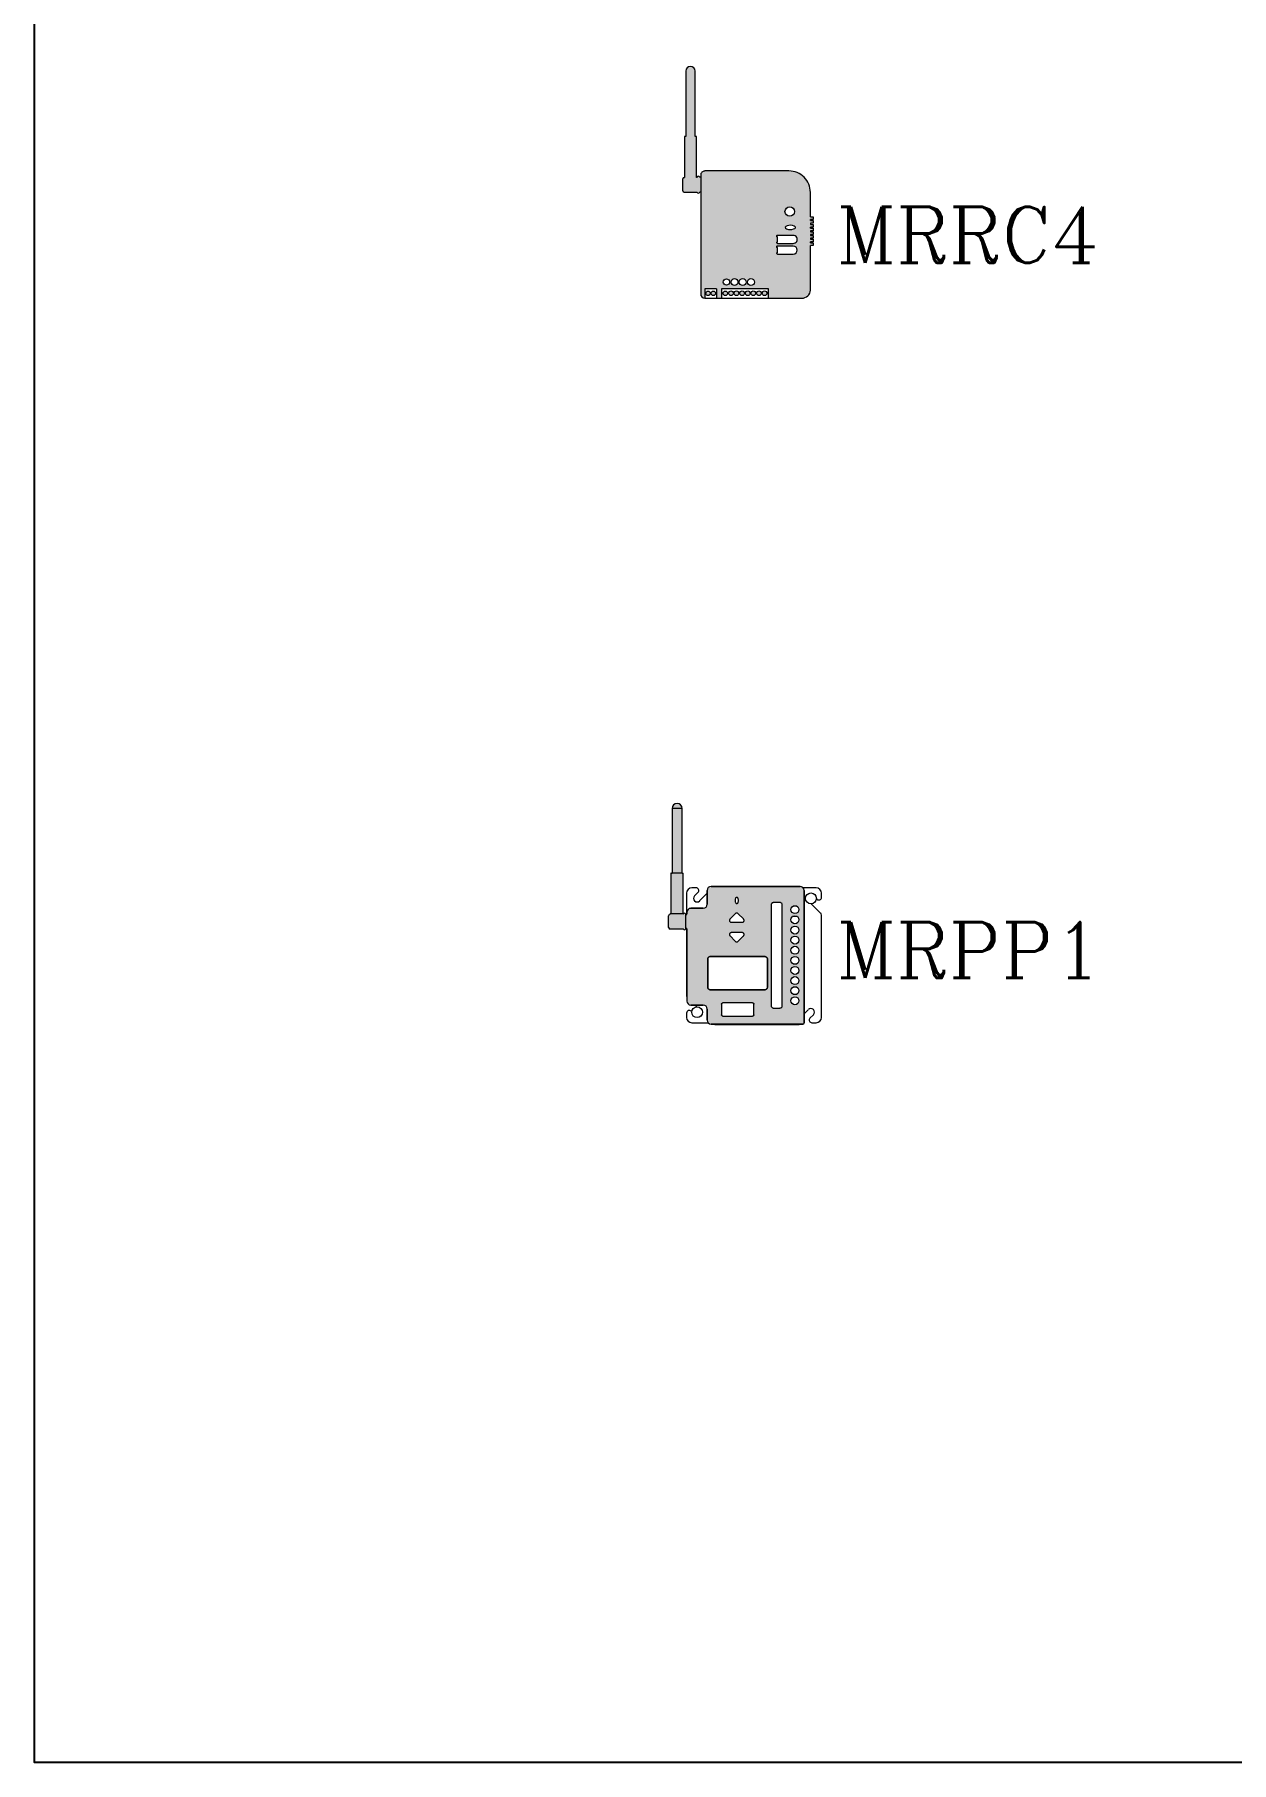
# Model space of a CAD drawing. Header units: inches. Extents: x -13775 to 9910, y -4933 to 5507.
# Drawn here: x -1440.3 to -1359.8, y -406.8 to -290.5 of the extents above; entities that cross this region are included whole.
import ezdxf

# ---------------------------------------------------------------- set-up
doc = ezdxf.new("R2010")
doc.units = ezdxf.units.IN
doc.header["$LTSCALE"] = 48
doc.header["$MEASUREMENT"] = 0
doc.layers.add('Boxes', color=7, linetype='Continuous')
doc.layers.add('WATTSTOPPER', color=160, linetype='Continuous', lineweight=0)

# ---------------------------------------------------------------- blocks, each defined once
blk = doc.blocks.new('MRRC4')
h = blk.add_hatch(color=256)
h.paths.add_polyline_path([(-4.11, 9.11), (-4.2, 9.11), (-4.2, 13.52, 1), (-4.83, 13.52), (-4.83, 9.11), (-4.92, 9.11), (-4.92, 6.37), (-4.95, 6.37, 0.414214), (-5.04, 6.28), (-5.04, 5.47, 0.414214), (-4.95, 5.38), (-4.06, 5.38, 0.852606), (-3.89, 5.38), (-3.83, 5.38), (-3.83, 6.38), (-3.89, 6.38, 0.852606), (-4.06, 6.37), (-4.11, 6.37)])
h.paths.add_polyline_path([(-3.18, -1.43, 1), (-3.48, -1.43, 1)], flags=17)
h.paths.add_polyline_path([(-2.83, -1.43, 1), (-3.13, -1.43, 1)], flags=17)
h.paths.add_polyline_path([(-2.02, -1.43, 1), (-2.32, -1.43, 1)], flags=17)
h.paths.add_polyline_path([(-1.95, -1.43, 1), (-1.64, -1.43, 1)], flags=17)
h.paths.add_polyline_path([(-1.26, -1.43, 1), (-1.58, -1.43, 1)], flags=17)
h.paths.add_polyline_path([(-1.2, -1.43, 1), (-0.88, -1.43, 1)], flags=17)
h.paths.add_polyline_path([(-0.82, -1.43, 1), (-0.51, -1.43, 1)], flags=17)
h.paths.add_polyline_path([(-0.13, -1.43, 1), (-0.45, -1.43, 1)], flags=17)
h.paths.add_polyline_path([(0.25, -1.43, 1), (-0.07, -1.43, 1)], flags=17)
h.paths.add_polyline_path([(0.31, -1.43, 1), (0.62, -1.43, 1)], flags=17)
h = blk.add_hatch(color=256)
edge = h.paths.add_edge_path()
edge.add_line((3.74, 3.71), (3.55, 3.71))
edge.add_line((3.55, 3.71), (3.55, 5.36))
edge.add_arc((2.11, 5.36), 1.44, 0.0198, 90)
edge.add_line((2.11, 6.8), (-3.56, 6.8))
edge.add_arc((-3.56, 6.52), 0.271, 90.4352, 179.5619)
edge.add_line((-3.83, 6.53), (-3.83, 6.38))
edge.add_line((-3.83, 6.38), (-3.83, 5.38))
edge.add_line((-3.83, 5.38), (-3.83, -1.48))
edge.add_ellipse((-3.56, -1.48), major_axis=(0.251, 0.1), ratio=0.995592, start_angle=158.2865, end_angle=248.1953)
edge.add_line((-3.56, -1.75), (-3.56, -1.12))
edge.add_line((-3.56, -1.12), (-2.76, -1.12))
edge.add_line((-2.76, -1.12), (-2.76, -1.75))
edge.add_line((-2.76, -1.75), (-2.44, -1.75))
edge.add_line((-2.44, -1.75), (-2.44, -1.12))
edge.add_line((-2.44, -1.12), (0.74, -1.12))
edge.add_line((0.74, -1.12), (0.74, -1.75))
edge.add_line((0.74, -1.75), (2.96, -1.75))
edge.add_arc((3.01, -1.21), 0.541, 265.4163, 269.8555)
edge.add_line((3.01, -1.75), (3.01, -1.75))
edge.add_arc((3.01, -1.21), 0.541, 270, 360)
edge.add_line((3.55, -1.21), (3.55, 1.78))
edge.add_line((3.55, 1.78), (3.74, 1.78))
edge.add_line((3.74, 1.78), (3.74, 1.96))
edge.add_line((3.74, 1.96), (3.55, 1.96))
edge.add_line((3.55, 1.96), (3.55, 2.03))
edge.add_line((3.55, 2.03), (3.74, 2.03))
edge.add_line((3.74, 2.03), (3.74, 2.21))
edge.add_line((3.74, 2.21), (3.55, 2.21))
edge.add_line((3.55, 2.21), (3.55, 2.28))
edge.add_line((3.55, 2.28), (3.74, 2.28))
edge.add_line((3.74, 2.28), (3.74, 2.46))
edge.add_line((3.74, 2.46), (3.55, 2.46))
edge.add_line((3.55, 2.46), (3.55, 2.53))
edge.add_line((3.55, 2.53), (3.74, 2.53))
edge.add_line((3.74, 2.53), (3.74, 2.71))
edge.add_line((3.74, 2.71), (3.55, 2.71))
edge.add_line((3.55, 2.71), (3.55, 2.78))
edge.add_line((3.55, 2.78), (3.74, 2.78))
edge.add_line((3.74, 2.78), (3.74, 2.96))
edge.add_line((3.74, 2.96), (3.55, 2.96))
edge.add_line((3.55, 2.96), (3.55, 3.03))
edge.add_line((3.55, 3.03), (3.74, 3.03))
edge.add_line((3.74, 3.03), (3.74, 3.21))
edge.add_line((3.74, 3.21), (3.55, 3.21))
edge.add_line((3.55, 3.21), (3.55, 3.28))
edge.add_line((3.55, 3.28), (3.74, 3.28))
edge.add_line((3.74, 3.28), (3.74, 3.46))
edge.add_line((3.74, 3.46), (3.55, 3.46))
edge.add_line((3.55, 3.46), (3.55, 3.53))
edge.add_line((3.55, 3.53), (3.74, 3.53))
edge.add_line((3.74, 3.53), (3.74, 3.71))
h.paths.add_polyline_path([(1.33, 2.46), (2.4, 2.46, -1.000788), (2.4, 1.93), (1.33, 1.93, -0.414214), (1.28, 1.97), (1.28, 2.02), (1.32, 2.02, -0.00193), (1.33, 2.02), (1.35, 2.02), (1.35, 2.38), (1.28, 2.38), (1.28, 2.42, -0.440707)], flags=16)
h.paths.add_polyline_path([(1.84, 4.07, -1), (2.48, 4.07, -1)], flags=16)
h.paths.add_polyline_path([(1.85, 3.01), (1.9, 3.07), (1.98, 3.11), (2.1, 3.14), (2.22, 3.15), (2.34, 3.14), (2.46, 3.09), (2.52, 3.05), (2.55, 3), (2.54, 2.98), (2.5, 2.94), (2.42, 2.9), (2.3, 2.87), (2.18, 2.86), (2.07, 2.87), (1.94, 2.91), (1.88, 2.96)], flags=16)
h.paths.add_polyline_path([(1.33, 1.75), (2.4, 1.75, -1), (2.4, 1.21), (1.33, 1.21, -0.414214), (1.28, 1.25), (1.28, 1.3), (1.32, 1.3, -0.00193), (1.33, 1.3), (1.35, 1.3), (1.35, 1.66), (1.28, 1.66), (1.28, 1.7, -0.440707)], flags=16)
edge = h.paths.add_edge_path(flags=16)
edge.add_arc((-2.1, -0.67), 0.218, 0, 360)
edge = h.paths.add_edge_path(flags=16)
edge.add_arc((-1.55, -0.67), 0.231, 0, 360)
edge = h.paths.add_edge_path(flags=16)
edge.add_arc((-1, -0.67), 0.231, 0, 360)
edge = h.paths.add_edge_path(flags=16)
edge.add_arc((-0.45, -0.67), 0.231, 0, 360)
for p, q in [((-4.83, 13.52), (-4.83, 9.11)), ((-4.2, 9.11), (-4.2, 13.52)), ((-4.92, 9.11), (-4.92, 6.37)), ((-4.83, 9.11), (-4.92, 9.11)), ((-4.11, 9.11), (-4.2, 9.11)), ((-4.11, 6.37), (-4.11, 9.11)), ((-5.04, 5.47), (-5.04, 6.28)), ((-4.95, 6.37), (-4.92, 6.37)), ((-4.06, 6.37), (-4.11, 6.37)), ((-3.83, 6.38), (-3.89, 6.38)), ((-3.83, 6.53), (-3.83, 6.38)), ((-3.83, 6.38), (-3.83, 5.38)), ((2.11, 6.8), (-3.56, 6.8)), ((-4.95, 5.38), (-4.06, 5.38)), ((-3.83, 5.38), (-3.89, 5.38)), ((-3.83, 5.38), (-3.83, -1.48)), ((3.55, 3.71), (3.55, 5.36)), ((3.55, 3.71), (3.74, 3.71)), ((3.74, 3.53), (3.55, 3.53)), ((3.55, 3.46), (3.55, 3.53)), ((3.74, 3.71), (3.74, 3.53)), ((1.28, 2.42), (1.28, 2.38)), ((1.35, 2.38), (1.28, 2.38)), ((2.4, 2.46), (1.33, 2.46)), ((1.35, 2.02), (1.35, 2.38)), ((1.9, 3.07), (1.85, 3.01)), ((1.85, 3.01), (1.88, 2.96)), ((1.88, 2.96), (1.94, 2.91)), ((1.98, 3.11), (1.9, 3.07)), ((1.94, 2.91), (2.07, 2.87)), ((2.1, 3.14), (1.98, 3.11)), ((2.07, 2.87), (2.18, 2.86)), ((2.22, 3.15), (2.1, 3.14)), ((2.18, 2.86), (2.3, 2.87)), ((2.34, 3.14), (2.22, 3.15)), ((2.3, 2.87), (2.42, 2.9)), ((2.46, 3.09), (2.34, 3.14)), ((2.42, 2.9), (2.5, 2.94)), ((2.52, 3.05), (2.46, 3.09)), ((2.5, 2.94), (2.54, 2.98)), ((2.55, 3), (2.52, 3.05)), ((2.54, 2.98), (2.55, 3)), ((3.55, 3.46), (3.74, 3.46)), ((3.74, 3.28), (3.55, 3.28)), ((3.55, 3.28), (3.55, 3.21)), ((3.55, 3.21), (3.74, 3.21)), ((3.74, 3.03), (3.55, 3.03)), ((3.55, 2.96), (3.55, 3.03)), ((3.55, 2.96), (3.74, 2.96)), ((3.74, 2.78), (3.55, 2.78)), ((3.55, 2.78), (3.55, 2.71)), ((3.55, 2.71), (3.74, 2.71)), ((3.74, 2.53), (3.55, 2.53)), ((3.55, 2.53), (3.55, 2.46)), ((3.55, 2.46), (3.74, 2.46)), ((3.74, 3.46), (3.74, 3.28)), ((3.74, 3.21), (3.74, 3.03)), ((3.74, 2.96), (3.74, 2.78)), ((3.74, 2.71), (3.74, 2.53)), ((3.74, 2.46), (3.74, 2.28)), ((1.28, 2.02), (1.35, 2.02)), ((1.28, 2.02), (1.28, 1.97)), ((1.28, 1.7), (1.28, 1.66)), ((1.35, 1.66), (1.28, 1.66)), ((1.28, 1.3), (1.35, 1.3)), ((1.28, 1.3), (1.28, 1.25)), ((2.4, 1.75), (1.32, 1.75)), ((1.33, 1.93), (2.4, 1.93)), ((1.33, 1.21), (2.4, 1.21)), ((1.35, 1.3), (1.35, 1.66)), ((3.74, 2.28), (3.55, 2.28)), ((3.55, 2.28), (3.55, 2.21)), ((3.55, 2.21), (3.74, 2.21)), ((3.74, 2.03), (3.55, 2.03)), ((3.55, 1.96), (3.55, 2.03)), ((3.55, 1.96), (3.74, 1.96)), ((3.55, -1.21), (3.55, 1.78)), ((3.74, 1.78), (3.55, 1.78)), ((3.74, 2.21), (3.74, 2.03)), ((3.74, 1.96), (3.74, 1.78)), ((-2.76, -1.12), (-3.56, -1.12)), ((-3.56, -1.12), (-3.56, -1.75)), ((-2.76, -1.12), (-2.76, -1.75)), ((0.74, -1.12), (-2.44, -1.12)), ((-2.44, -1.12), (-2.44, -1.75)), ((0.74, -1.75), (0.74, -1.12)), ((-3.56, -1.75), (0.05, -1.75)), ((0.05, -1.75), (3.01, -1.75)), ((1.64, -1.75), (3.01, -1.75))]:
    blk.add_line(p, q)
for centre, radius in [((2.16, 4.07), 0.317), ((-2.1, -0.67), 0.218), ((-1.55, -0.67), 0.231), ((-1, -0.67), 0.231), ((-0.45, -0.67), 0.231), ((-3.33, -1.43), 0.149), ((-2.98, -1.43), 0.149), ((-2.17, -1.43), 0.149), ((-1.79, -1.43), 0.158), ((-1.42, -1.43), 0.158), ((-1.04, -1.43), 0.158), ((-0.66, -1.43), 0.158), ((-0.29, -1.43), 0.158), ((0.09, -1.43), 0.158), ((0.47, -1.43), 0.158)]:
    blk.add_circle(centre, radius)
for centre, radius, start, end in [((-4.52, 13.52), 0.314, 0, 180), ((-4.95, 6.28), 0.0898, 90, 180), ((-3.98, 6.36), 0.0854, 12.1532, 173.9577), ((-3.56, 6.52), 0.271, 89.5648, 180.4381), ((2.11, 5.36), 1.44, 359.9802, 90), ((-4.95, 5.47), 0.0898, 180, 270), ((-3.98, 5.39), 0.0854, 186.0423, 347.8468), ((1.32, 2.42), 0.043, 87.4309, 182.5647), ((2.4, 2.2), 0.27, 269.9097, 90), ((1.33, 1.97), 0.0449, 180, 270), ((1.32, 1.7), 0.043, 87.4309, 182.5647), ((1.33, 1.25), 0.0449, 180, 270), ((1.33, 1.97), 0.0449, 89.7788, 90.2212), ((1.33, 1.25), 0.0449, 89.7788, 90.2212), ((2.4, 1.48), 0.27, 270, 90), ((3.01, -1.21), 0.541, 265.4163, 0)]:
    blk.add_arc(centre, radius, start, end)
blk.add_ellipse((-3.56, -1.48), major_axis=(0.251, 0.1), ratio=0.995592, start_param=2.762621, end_param=4.331825)
at = {"insert": (5.31, 4.38), "char_height": 3.75, "width": 10.6529, "attachment_point": 1}
blk.add_mtext('{\\Fcomplex|c0;MRRC4}', dxfattribs=at)
blk = doc.blocks.new('MRPP1')
h = blk.add_hatch(color=256)
h.paths.add_polyline_path([(-5.76, 12.03), (-5.08, 12.03, 0.999704)])
edge = h.paths.add_edge_path()
edge.add_spline(control_points=[(-5.76, 12.03), (-5.76, 7.68)], knot_values=[0, 0, 1, 1], degree=1, periodic=0)
edge.add_line((-5.76, 7.68), (-5.08, 7.68))
edge.add_spline(control_points=[(-5.08, 7.68), (-5.08, 12.03)], knot_values=[0, 0, 1, 1], degree=1, periodic=0)
edge.add_line((-5.08, 12.03), (-5.76, 12.03))
edge.add_arc((-5.42, 12.03), 0.34, 179.983, 179.9921)
h = blk.add_hatch(color=256)
edge = h.paths.add_edge_path()
edge.add_arc((-5.02, 7.66), 0.0113, 0, 90, ccw=False)
edge.add_spline(control_points=[(-5.01, 7.66), (-5.01, 4.93)], knot_values=[0.000286, 0.000286, 1, 1], degree=1, periodic=0)
edge.add_spline(control_points=[(-5.01, 4.93), (-5, 4.93)], knot_values=[0, 0, 0.877103, 0.877103], degree=1, periodic=0)
edge.add_arc((-4.92, 4.91), 0.0801, 90, 168.8934, ccw=False)
edge.add_spline(control_points=[(-4.92, 4.99), (-4.92, 4.99)], knot_values=[0, 0, 1, 1], degree=1, periodic=0)
edge.add_arc((-4.92, 4.91), 0.0801, 0, 90, ccw=False)
edge.add_line((-4.84, 4.91), (-4.84, 4.89))
edge.add_line((-4.84, 4.89), (-4.83, 4.89))
edge.add_line((-4.83, 4.89), (-4.83, 4.83))
edge.add_line((-4.83, 4.83), (-4.83, 4.83))
edge.add_line((-4.83, 4.83), (-4.83, 4.02))
edge.add_line((-4.83, 4.02), (-4.83, 3.96))
edge.add_ellipse((-4.83, 3.9), major_axis=(0.067, 0), ratio=0.999848, start_angle=0, end_angle=90)
edge.add_line((-4.83, 3.96), (-4.82, 3.96))
edge.add_ellipse((-4.83, 3.9), major_axis=(0.067, 0), ratio=0.999848, start_angle=0, end_angle=90, ccw=False)
edge.add_line((-4.76, 3.9), (-4.76, 3.89))
edge.add_spline(control_points=[(-4.76, 3.89), (-4.76, 3.89), (-4.76, 3.91), (-4.77, 3.93), (-4.79, 3.95), (-4.81, 3.96), (-4.82, 3.96), (-4.83, 3.96)], knot_values=[0, 0, 0, 0, 0.210436, 0.426656, 0.623092, 0.811395, 1, 1, 1, 1], degree=3, periodic=0)
edge.add_line((-4.83, 3.96), (-4.84, 3.96))
edge.add_line((-4.84, 3.96), (-4.84, 3.94))
edge.add_arc((-4.92, 3.94), 0.0801, 270, 360, ccw=False)
edge.add_spline(control_points=[(-4.92, 3.86), (-4.92, 3.86)], knot_values=[0, 0, 1, 1], degree=1, periodic=0)
edge.add_arc((-4.92, 3.94), 0.0801, 191.1066, 270, ccw=False)
edge.add_spline(control_points=[(-5, 3.92), (-5.88, 3.92)], knot_values=[0, 0, 1, 1], degree=1, periodic=0)
edge.add_arc((-5.88, 4.03), 0.113, 180, 270, ccw=False)
edge.add_line((-6, 4.03), (-6, 4.81))
edge.add_arc((-5.88, 4.81), 0.113, 90, 180, ccw=False)
edge.add_spline(control_points=[(-5.88, 4.93), (-5.83, 4.93)], knot_values=[0.017159, 0.017159, 1, 1], degree=1, periodic=0)
edge.add_spline(control_points=[(-5.83, 4.93), (-5.83, 7.66)], knot_values=[0, 0, 0.999727, 0.999727], degree=1, periodic=0)
edge.add_arc((-5.82, 7.66), 0.0113, 90, 180, ccw=False)
edge.add_line((-5.82, 7.67), (-5.77, 7.67))
edge.add_arc((-5.77, 7.68), 0.0113, 270, 360)
edge.add_line((-5.76, 7.68), (-5.08, 7.68))
edge.add_arc((-5.07, 7.68), 0.0113, 180, 270)
edge.add_line((-5.07, 7.67), (-5.02, 7.67))
h = blk.add_hatch(color=256)
edge = h.paths.add_edge_path()
edge.add_ellipse((2.86, 6.51), major_axis=(0.19, 0.19), ratio=0.999695, start_angle=315.0087, end_angle=356.8055)
edge.add_ellipse((2.86, 6.51), major_axis=(0.19, 0.19), ratio=0.999695, start_angle=356.8055, end_angle=404.9913)
edge.add_line((2.86, 6.78), (-3.13, 6.78))
edge.add_ellipse((-3.13, 6.51), major_axis=(-0.19, 0.19), ratio=0.999695, start_angle=315.0087, end_angle=404.9913)
edge.add_line((-3.4, 6.51), (-3.4, 5.58))
edge.add_line((-3.4, 5.58), (-3.4, 5.58))
edge.add_ellipse((-3.66, 5.58), major_axis=(0.19, -0.19), ratio=0.999695, start_angle=315.0087, end_angle=404.9913, ccw=False)
edge.add_line((-3.66, 5.31), (-4.49, 5.31))
edge.add_ellipse((-4.49, 5.04), major_axis=(-0.19, 0.19), ratio=0.999695, start_angle=315.0087, end_angle=404.9913)
edge.add_line((-4.76, 5.04), (-4.76, 4.96))
edge.add_line((-4.76, 4.96), (-4.76, 4.95))
edge.add_ellipse((-4.83, 4.95), major_axis=(-0.067, 0), ratio=0.999848, start_angle=90, end_angle=180, ccw=False)
edge.add_line((-4.83, 4.88), (-4.83, 4.83))
edge.add_line((-4.83, 4.83), (-4.83, 4.02))
edge.add_line((-4.83, 4.02), (-4.83, 3.96))
edge.add_ellipse((-4.83, 3.9), major_axis=(0.067, 0), ratio=0.999848, start_angle=0, end_angle=90, ccw=False)
edge.add_line((-4.78, 3.95), (-4.78, 3.94))
edge.add_ellipse((-4.83, 3.9), major_axis=(0.067, 0), ratio=0.999848, start_angle=0, end_angle=90, ccw=False)
edge.add_line((-4.76, 3.9), (-4.76, -0.93))
edge.add_ellipse((-4.49, -0.93), major_axis=(-0.19, -0.19), ratio=0.999695, start_angle=315.0087, end_angle=404.9913)
edge.add_line((-4.49, -1.2), (-3.66, -1.2))
edge.add_line((-3.66, -1.2), (-3.66, -1.2))
edge.add_ellipse((-3.66, -1.47), major_axis=(0.19, 0.19), ratio=0.999695, start_angle=315.0087, end_angle=404.9913, ccw=False)
edge.add_line((-3.4, -1.47), (-3.4, -2.21))
edge.add_ellipse((-3.13, -2.21), major_axis=(-0.19, -0.19), ratio=0.999695, start_angle=315.0087, end_angle=356.8055)
edge.add_ellipse((-3.13, -2.21), major_axis=(-0.19, -0.19), ratio=0.999695, start_angle=356.8055, end_angle=404.9913)
edge.add_line((-3.13, -2.48), (3.04, -2.48))
edge.add_ellipse((3.04, -2.39), major_axis=(0.0632, -0.0632), ratio=0.999695, start_angle=315.0087, end_angle=404.9913)
edge.add_line((3.13, -2.39), (3.13, 6.51))
edge = h.paths.add_edge_path(flags=16)
edge.add_spline(control_points=[(0.93, 5.55), (0.93, 5.57), (0.93, 5.61), (0.97, 5.66), (1.01, 5.7), (1.06, 5.72), (1.09, 5.73), (1.11, 5.73)], knot_values=[0, 0, 0, 0, 0.216611, 0.433244, 0.649204, 0.863697, 1, 1, 1, 1], degree=3, periodic=0)
edge.add_line((1.11, 5.73), (1.46, 5.73))
edge.add_spline(control_points=[(1.46, 5.73), (1.48, 5.73), (1.52, 5.72), (1.58, 5.69), (1.62, 5.65), (1.64, 5.6), (1.64, 5.56), (1.64, 5.55)], knot_values=[0, 0, 0, 0, 0.21277, 0.425516, 0.638966, 0.853888, 1, 1, 1, 1], degree=3, periodic=0)
edge.add_line((1.64, 5.55), (1.64, 4.27))
edge.add_line((1.64, 4.27), (1.64, -1.24))
edge.add_spline(control_points=[(1.64, -1.24), (1.64, -1.26), (1.64, -1.3), (1.61, -1.36), (1.56, -1.4), (1.51, -1.42), (1.48, -1.42), (1.46, -1.42)], knot_values=[0, 0, 0, 0, 0.216295, 0.432605, 0.648408, 0.862978, 1, 1, 1, 1], degree=3, periodic=0)
edge.add_line((1.46, -1.42), (1.11, -1.42))
edge.add_spline(control_points=[(1.11, -1.42), (1.09, -1.42), (1.05, -1.42), (0.99, -1.38), (0.95, -1.34), (0.93, -1.29), (0.93, -1.26), (0.93, -1.24)], knot_values=[0, 0, 0, 0, 0.213036, 0.42605, 0.6397, 0.854639, 1, 1, 1, 1], degree=3, periodic=0)
edge.add_line((0.93, -1.24), (0.93, 4.27))
edge.add_line((0.93, 4.27), (0.93, 5.55))
edge = h.paths.add_edge_path(flags=16)
edge.add_spline(control_points=[(-0.95, 4.6), (-0.95, 4.59), (-0.94, 4.58), (-0.92, 4.56), (-0.92, 4.54), (-0.91, 4.52), (-0.91, 4.51), (-0.91, 4.5), (-0.91, 4.5)], knot_values=[0, 0, 0, 0, 0.215555, 0.425172, 0.644287, 0.857217, 0.928719, 1, 1, 1, 1], degree=3, periodic=0)
edge.add_spline(control_points=[(-0.91, 4.5), (-0.91, 4.49), (-0.92, 4.45), (-0.94, 4.41), (-0.97, 4.38), (-1.01, 4.37), (-1.04, 4.37), (-1.04, 4.37)], knot_values=[0, 0, 0, 0, 0.221211, 0.43799, 0.653391, 0.867167, 1, 1, 1, 1], degree=3, periodic=0)
edge.add_line((-1.04, 4.37), (-1.76, 4.37))
edge.add_spline(control_points=[(-1.76, 4.37), (-1.77, 4.37), (-1.8, 4.37), (-1.84, 4.39), (-1.87, 4.43), (-1.89, 4.47), (-1.89, 4.49), (-1.89, 4.5)], knot_values=[0, 0, 0, 0, 0.212431, 0.425234, 0.639119, 0.85461, 1, 1, 1, 1], degree=3, periodic=0)
edge.add_spline(control_points=[(-1.89, 4.5), (-1.89, 4.51), (-1.89, 4.53), (-1.88, 4.56), (-1.86, 4.58), (-1.85, 4.6)], knot_values=[0, 0, 0, 0, 0.139591, 0.569768, 1, 1, 1, 1], degree=3, periodic=0)
edge.add_line((-1.85, 4.6), (-1.5, 4.95))
edge.add_spline(control_points=[(-1.5, 4.95), (-1.49, 4.96), (-1.47, 4.98), (-1.43, 4.99), (-1.39, 4.99), (-1.34, 4.98), (-1.32, 4.96), (-1.31, 4.95)], knot_values=[0, 0, 0, 0, 0.14486, 0.358059, 0.571569, 0.785801, 1, 1, 1, 1], degree=3, periodic=0)
edge.add_line((-1.31, 4.95), (-0.95, 4.6))
edge = h.paths.add_edge_path(flags=16)
edge.add_spline(control_points=[(-1.4, 5.61), (-1.4, 5.61), (-1.39, 5.62), (-1.37, 5.62), (-1.35, 5.65), (-1.33, 5.7), (-1.31, 5.77), (-1.31, 5.86), (-1.32, 5.95), (-1.34, 6.01), (-1.37, 6.05), (-1.38, 6.06), (-1.4, 6.07), (-1.41, 6.07), (-1.42, 6.07), (-1.43, 6.06), (-1.45, 6.03), (-1.48, 5.98), (-1.49, 5.9), (-1.49, 5.81), (-1.48, 5.73), (-1.46, 5.66), (-1.44, 5.63), (-1.42, 5.62), (-1.41, 5.61), (-1.4, 5.61), (-1.4, 5.61)], knot_values=[0, 0, 0, 0, 0.009725, 0.025999, 0.049099, 0.0995, 0.185164, 0.268705, 0.352175, 0.431908, 0.466586, 0.483105, 0.495762, 0.507479, 0.510969, 0.526554, 0.553151, 0.601902, 0.702994, 0.782977, 0.862852, 0.93637, 0.96869, 0.984576, 0.99699, 1, 1, 1, 1], degree=3, periodic=0)
edge = h.paths.add_edge_path(flags=16)
edge.add_spline(control_points=[(-1.04, 3.68), (-1.03, 3.68), (-1, 3.67), (-0.96, 3.65), (-0.93, 3.62), (-0.91, 3.58), (-0.91, 3.53), (-0.92, 3.48), (-0.94, 3.46), (-0.95, 3.45)], knot_values=[0, 0, 0, 0, 0.138293, 0.28153, 0.425267, 0.569219, 0.713019, 0.856503, 1, 1, 1, 1], degree=3, periodic=0)
edge.add_line((-0.95, 3.45), (-1.31, 3.09))
edge.add_spline(control_points=[(-1.31, 3.09), (-1.32, 3.09), (-1.33, 3.07), (-1.37, 3.05), (-1.42, 3.05), (-1.46, 3.06), (-1.49, 3.08), (-1.5, 3.09)], knot_values=[0, 0, 0, 0, 0.143258, 0.357131, 0.571168, 0.785593, 1, 1, 1, 1], degree=3, periodic=0)
edge.add_line((-1.5, 3.09), (-1.85, 3.45))
edge.add_spline(control_points=[(-1.85, 3.45), (-1.86, 3.46), (-1.88, 3.48), (-1.9, 3.53), (-1.89, 3.57), (-1.88, 3.62), (-1.84, 3.65), (-1.8, 3.67), (-1.77, 3.68), (-1.76, 3.68)], knot_values=[0, 0, 0, 0, 0.141657, 0.285607, 0.429326, 0.572541, 0.715202, 0.857596, 1, 1, 1, 1], degree=3, periodic=0)
edge.add_line((-1.76, 3.68), (-1.04, 3.68))
h.paths.add_polyline_path([(2.24, 5.22, -1), (2.78, 5.22, -1)], flags=16)
h.paths.add_polyline_path([(2.78, 4.54, -1), (2.24, 4.54, -1)], flags=16)
h.paths.add_polyline_path([(2.78, 3.85, -1), (2.24, 3.85, -1)], flags=16)
h.paths.add_polyline_path([(2.78, 3.17, -1), (2.24, 3.17, -1)], flags=16)
edge = h.paths.add_edge_path(flags=16)
edge.add_spline(control_points=[(0.53, 2.06), (0.52, 2.06), (0.51, 2.06), (0.5, 2.06)], knot_values=[0.06885, 0.06885, 0.06885, 0.06885, 0.172125, 0.172125, 0.172125, 0.172125], degree=3, periodic=0)
edge.add_spline(control_points=[(0.55, 2.05), (0.55, 2.05), (0.54, 2.05), (0.54, 2.05), (0.54, 2.05)], knot_values=[0.203301, 0.203301, 0.203301, 0.203301, 0.22875, 0.240112, 0.240112, 0.240112, 0.240112], degree=3, periodic=0)
edge.add_spline(control_points=[(0.57, 2.04), (0.58, 2.04), (0.58, 2.03), (0.59, 2.03)], knot_values=[0.605475, 0.605475, 0.605475, 0.605475, 0.651628, 0.651628, 0.651628, 0.651628], degree=3, periodic=0)
edge.add_spline(control_points=[(0.6, 2.02), (0.6, 2.02), (0.61, 2.01), (0.61, 2.01), (0.61, 2.01)], knot_values=[0.488561, 0.488561, 0.488561, 0.488561, 0.539762, 0.551425, 0.551425, 0.551425, 0.551425], degree=3, periodic=0)
edge.add_spline(control_points=[(0.63, 1.99), (0.63, 1.99), (0.62, 1.99), (0.62, 2)], knot_values=[0.564371, 0.564371, 0.564371, 0.564371, 0.619616, 0.619616, 0.619616, 0.619616], degree=3, periodic=0)
edge.add_spline(control_points=[(0.62, 2), (0.63, 1.99), (0.63, 1.98), (0.64, 1.97)], knot_values=[0.335242, 0.335242, 0.335242, 0.335242, 0.435511, 0.435511, 0.435511, 0.435511], degree=3, periodic=0)
edge.add_spline(control_points=[(0.64, 1.97), (0.64, 1.96), (0.64, 1.96), (0.64, 1.96)], knot_values=[0.273431, 0.273431, 0.273431, 0.273431, 0.303791, 0.303791, 0.303791, 0.303791], degree=3, periodic=0)
edge.add_spline(control_points=[(0.64, 1.96), (0.64, 1.96), (0.65, 1.96), (0.65, 1.96)], knot_values=[0.72638, 0.72638, 0.72638, 0.72638, 0.73981, 0.73981, 0.73981, 0.73981], degree=3, periodic=0)
edge.add_spline(control_points=[(0.66, 1.92), (0.66, 1.92), (0.66, 1.92), (0.66, 1.93), (0.65, 1.93)], knot_values=[0.83639, 0.83639, 0.83639, 0.83639, 0.852677, 0.875, 0.875, 0.875, 0.875], degree=3, periodic=0)
edge.add_spline(control_points=[(0.66, 1.88), (0.66, 1.89), (0.66, 1.9), (0.66, 1.9)], knot_values=[0.934503, 0.934503, 0.934503, 0.934503, 1, 1, 1, 1], degree=3, periodic=0)
edge.add_spline(control_points=[(0.66, 1.9), (0.66, 1.9), (0.66, 1.89), (0.66, 1.88)], knot_values=[0, 0, 0, 0, 0.065473, 0.065473, 0.065473, 0.065473], degree=3, periodic=0)
edge.add_spline(control_points=[(0.66, 1.88), (0.66, 1.65), (0.66, 1.42), (0.66, 1.18)], knot_values=[0.624997, 0.624997, 0.624997, 0.624997, 1, 1, 1, 1], degree=3, periodic=0)
edge.add_spline(control_points=[(0.66, 1.18), (0.66, 1.1), (0.66, 1.02), (0.66, 0.95)], knot_values=[0.500109, 0.500109, 0.500109, 0.500109, 0.624997, 0.624997, 0.624997, 0.624997], degree=3, periodic=0)
edge.add_spline(control_points=[(0.66, 0.95), (0.66, 0.95), (0.66, 0.87), (0.66, 0.79), (0.66, 0.71)], knot_values=[0.374997, 0.374997, 0.374997, 0.374997, 0.375105, 0.500109, 0.500109, 0.500109, 0.500109], degree=3, periodic=0)
edge.add_spline(control_points=[(0.66, 0.71), (0.66, 0.48), (0.66, 0.24), (0.66, 0.01)], knot_values=[0, 0, 0, 0, 0.374997, 0.374997, 0.374997, 0.374997], degree=3, periodic=0)
edge.add_spline(control_points=[(0.66, 0.01), (0.66, -0.01), (0.66, -0.04), (0.64, -0.07), (0.64, -0.07)], knot_values=[0, 0, 0, 0, 0.215209, 0.300387, 0.300387, 0.300387, 0.300387], degree=3, periodic=0)
edge.add_spline(control_points=[(0.64, -0.07), (0.63, -0.09), (0.61, -0.12), (0.58, -0.15), (0.56, -0.15)], knot_values=[0.27277, 0.27277, 0.27277, 0.27277, 0.472246, 0.699287, 0.699287, 0.699287, 0.699287], degree=3, periodic=0)
edge.add_spline(control_points=[(0.56, -0.15), (0.54, -0.16), (0.52, -0.17), (0.49, -0.17), (0.48, -0.17)], knot_values=[0.727031, 0.727031, 0.727031, 0.727031, 0.860165, 1, 1, 1, 1], degree=3, periodic=0)
edge.add_spline(control_points=[(0.48, -0.17), (-1.35, -0.17)], knot_values=[0.5, 0.5, 1, 1], degree=1, periodic=0)
edge.add_spline(control_points=[(-1.35, -0.17), (-3.18, -0.17)], knot_values=[0, 0, 0.5, 0.5], degree=1, periodic=0)
edge.add_spline(control_points=[(-3.18, -0.17), (-3.2, -0.17), (-3.23, -0.17), (-3.26, -0.15), (-3.26, -0.15)], knot_values=[0, 0, 0, 0, 0.214137, 0.29936, 0.29936, 0.29936, 0.29936], degree=3, periodic=0)
edge.add_spline(control_points=[(-3.26, -0.15), (-3.28, -0.14), (-3.31, -0.12), (-3.34, -0.09), (-3.34, -0.07)], knot_values=[0.273781, 0.273781, 0.273781, 0.273781, 0.474326, 0.700334, 0.700334, 0.700334, 0.700334], degree=3, periodic=0)
edge.add_spline(control_points=[(-3.34, -0.07), (-3.35, -0.05), (-3.36, -0.03), (-3.36, 0), (-3.36, 0.01)], knot_values=[0.726046, 0.726046, 0.726046, 0.726046, 0.857417, 1, 1, 1, 1], degree=3, periodic=0)
edge.add_spline(control_points=[(-3.36, 0.01), (-3.36, 0.24), (-3.36, 0.48), (-3.36, 0.71)], knot_values=[0.625003, 0.625003, 0.625003, 0.625003, 1, 1, 1, 1], degree=3, periodic=0)
edge.add_spline(control_points=[(-3.36, 0.71), (-3.36, 0.79), (-3.36, 0.87), (-3.36, 0.95), (-3.36, 0.95)], knot_values=[0.499891, 0.499891, 0.499891, 0.499891, 0.624895, 0.625003, 0.625003, 0.625003, 0.625003], degree=3, periodic=0)
edge.add_spline(control_points=[(-3.36, 0.95), (-3.36, 1.02), (-3.36, 1.1), (-3.36, 1.18)], knot_values=[0.375003, 0.375003, 0.375003, 0.375003, 0.499891, 0.499891, 0.499891, 0.499891], degree=3, periodic=0)
edge.add_spline(control_points=[(-3.36, 1.18), (-3.36, 1.42), (-3.36, 1.65), (-3.36, 1.88)], knot_values=[0, 0, 0, 0, 0.375003, 0.375003, 0.375003, 0.375003], degree=3, periodic=0)
edge.add_spline(control_points=[(-3.36, 1.92), (-3.36, 1.91), (-3.36, 1.91), (-3.36, 1.9)], knot_values=[0.068848, 0.068848, 0.068848, 0.068848, 0.125, 0.125, 0.125, 0.125], degree=3, periodic=0)
edge.add_spline(control_points=[(-3.35, 1.94), (-3.35, 1.94), (-3.35, 1.94), (-3.35, 1.93)], knot_values=[0.17212, 0.17212, 0.17212, 0.17212, 0.203298, 0.203298, 0.203298, 0.203298], degree=3, periodic=0)
edge.add_spline(control_points=[(-3.33, 1.98), (-3.34, 1.98), (-3.34, 1.97), (-3.34, 1.97)], knot_values=[0.3125, 0.3125, 0.3125, 0.3125, 0.348232, 0.348232, 0.348232, 0.348232], degree=3, periodic=0)
edge.add_spline(control_points=[(-3.34, 1.97), (-3.34, 1.97), (-3.34, 1.97), (-3.33, 1.98)], knot_values=[0.651615, 0.651615, 0.651615, 0.651615, 0.687502, 0.687502, 0.687502, 0.687502], degree=3, periodic=0)
edge.add_spline(control_points=[(-3.33, 1.99), (-3.32, 1.99), (-3.32, 2), (-3.32, 2)], knot_values=[0.551374, 0.551374, 0.551374, 0.551374, 0.605461, 0.605461, 0.605461, 0.605461], degree=3, periodic=0)
edge.add_spline(control_points=[(-3.31, 2.01), (-3.3, 2.02), (-3.3, 2.02), (-3.29, 2.02)], knot_values=[0.435421, 0.435421, 0.435421, 0.435421, 0.488515, 0.488515, 0.488515, 0.488515], degree=3, periodic=0)
edge.add_spline(control_points=[(-3.27, 2.04), (-3.27, 2.04), (-3.27, 2.04), (-3.26, 2.04)], knot_values=[0.303664, 0.303664, 0.303664, 0.303664, 0.335111, 0.335111, 0.335111, 0.335111], degree=3, periodic=0)
edge.add_spline(control_points=[(-3.24, 2.06), (-3.24, 2.05), (-3.24, 2.05), (-3.24, 2.05)], knot_values=[0.771085, 0.771085, 0.771085, 0.771085, 0.80543, 0.80543, 0.80543, 0.80543], degree=3, periodic=0)
edge.add_spline(control_points=[(-3.2, 2.06), (-3.21, 2.06), (-3.21, 2.06), (-3.22, 2.06)], knot_values=[0.875, 0.875, 0.875, 0.875, 0.934542, 0.934542, 0.934542, 0.934542], degree=3, periodic=0)
edge.add_spline(control_points=[(-3.18, 2.06), (-1.81, 2.06)], knot_values=[0.625, 0.625, 1, 1], degree=1, periodic=0)
edge.add_spline(control_points=[(-1.81, 2.06), (-1.35, 2.06)], knot_values=[0.5, 0.5, 0.625, 0.625], degree=1, periodic=0)
edge.add_spline(control_points=[(-1.35, 2.06), (-0.89, 2.06)], knot_values=[0.375, 0.375, 0.5, 0.5], degree=1, periodic=0)
edge.add_spline(control_points=[(-0.89, 2.06), (0.48, 2.06)], knot_values=[0, 0, 0.375, 0.375], degree=1, periodic=0)
h.paths.add_polyline_path([(2.78, 2.49, -1), (2.24, 2.49, -1)], flags=16)
h.paths.add_polyline_path([(2.78, 1.81, -1), (2.24, 1.81, -1)], flags=16)
h.paths.add_polyline_path([(2.78, 1.13, -1), (2.24, 1.13, -1)], flags=16)
h.paths.add_polyline_path([(2.78, 0.45, -1), (2.24, 0.45, -1)], flags=16)
h.paths.add_polyline_path([(2.78, -0.23, -1), (2.24, -0.23, -1)], flags=16)
edge = h.paths.add_edge_path(flags=16)
edge.add_spline(control_points=[(-0.34, -1.05), (-0.33, -1.05), (-0.31, -1.05), (-0.29, -1.06), (-0.27, -1.09), (-0.25, -1.11), (-0.25, -1.13), (-0.25, -1.14)], knot_values=[0, 0, 0, 0, 0.211896, 0.424396, 0.638328, 0.854223, 1, 1, 1, 1], degree=3, periodic=0)
edge.add_line((-0.25, -1.14), (-0.25, -1.85))
edge.add_spline(control_points=[(-0.25, -1.85), (-0.25, -1.86), (-0.26, -1.88), (-0.27, -1.91), (-0.29, -1.93), (-0.32, -1.94), (-0.34, -1.94), (-0.34, -1.94)], knot_values=[0, 0, 0, 0, 0.219519, 0.438086, 0.654125, 0.866652, 1, 1, 1, 1], degree=3, periodic=0)
edge.add_line((-0.34, -1.94), (-2.33, -1.94))
edge.add_spline(control_points=[(-2.33, -1.94), (-2.34, -1.94), (-2.36, -1.94), (-2.39, -1.92), (-2.41, -1.9), (-2.42, -1.87), (-2.42, -1.86), (-2.42, -1.85)], knot_values=[0, 0, 0, 0, 0.209691, 0.420534, 0.634056, 0.850984, 1, 1, 1, 1], degree=3, periodic=0)
edge.add_line((-2.42, -1.85), (-2.42, -1.14))
edge.add_spline(control_points=[(-2.42, -1.14), (-2.42, -1.13), (-2.42, -1.1), (-2.4, -1.08), (-2.38, -1.06), (-2.35, -1.05), (-2.34, -1.05), (-2.33, -1.05)], knot_values=[0, 0, 0, 0, 0.217664, 0.434567, 0.649821, 0.863125, 1, 1, 1, 1], degree=3, periodic=0)
edge.add_line((-2.33, -1.05), (-0.34, -1.05))
h.paths.add_polyline_path([(2.78, -0.91, -1), (2.24, -0.91, -1)], flags=16)
for p, q in [((-5.08, 12.03), (-5.76, 12.03)), ((-5.82, 7.67), (-5.77, 7.67)), ((-5.08, 7.68), (-5.76, 7.68)), ((-5.07, 7.67), (-5.02, 7.67)), ((-4.78, 6.33), (-4.78, 4.91)), ((-4.14, 6.69), (-4.43, 6.69)), ((-4.01, 6.39), (-4.25, 6.15)), ((-3.9, 5.81), (-3.4, 6.32)), ((-3.4, 6.51), (-3.4, 5.58)), ((-3.4, 5.58), (-3.4, 6.51)), ((2.86, 6.78), (-3.13, 6.78)), ((-3.13, 6.78), (2.86, 6.78)), ((3.94, 6.69), (3.06, 6.69)), ((3.13, -2.39), (3.13, 6.51)), ((3.13, 6.51), (3.13, -2.39)), ((3.99, 5.92), (3.95, 5.96)), ((4.29, 6.05), (4.29, 6.33)), ((-6, 4.03), (-6, 4.81)), ((-5.01, 4.93), (-5.83, 4.93)), ((-4.84, 4.91), (-4.84, 4.83)), ((-4.83, 4.83), (-4.83, 4.89)), ((-4.83, 4.89), (-4.83, 4.89)), ((-4.83, 4.88), (-4.83, 4.83)), ((-4.83, 4.88), (-4.82, 4.88)), ((-4.83, 4.83), (-4.83, 4.83)), ((-4.83, 4.83), (-4.83, 4.83)), ((-4.83, 4.02), (-4.83, 4.83)), ((-4.76, 5.04), (-4.76, 4.95)), ((-4.76, 4.96), (-4.76, 5.04)), ((-3.66, 5.31), (-4.49, 5.31)), ((-4.49, 5.31), (-3.66, 5.31)), ((-1.5, 4.95), (-1.85, 4.6)), ((-0.95, 4.6), (-1.31, 4.95)), ((0.93, 4.27), (0.93, 5.55)), ((1.11, 5.73), (1.46, 5.73)), ((1.64, 5.55), (1.64, 4.27)), ((2.51, 4.76), (2.36, 4.76)), ((2.66, 4.76), (2.51, 4.76)), ((3.61, 5.62), (4.24, 4.98)), ((4.29, -2.03), (4.29, 4.86)), ((-4.84, 4.02), (-4.84, 3.94)), ((-4.83, 4.01), (-4.83, 4.02)), ((-4.83, 4.02), (-4.83, 3.96)), ((-4.83, 3.96), (-4.83, 4.01)), ((-4.83, 4.01), (-4.83, 4.01)), ((-4.83, 3.96), (-4.82, 3.96)), ((-4.83, 3.96), (-4.83, 3.96)), ((-4.78, 3.94), (-4.78, -0.55)), ((-4.76, 3.9), (-4.76, -0.93)), ((-1.76, 4.37), (-1.04, 4.37)), ((-1.04, 3.68), (-1.76, 3.68)), ((0.93, -1.24), (0.93, 4.27)), ((1.64, 4.27), (1.64, -1.24)), ((-1.85, 3.45), (-1.5, 3.09)), ((-1.31, 3.09), (-0.95, 3.45)), ((-3.36, 0.01), (-3.36, 1.88)), ((-3.18, 2.06), (0.48, 2.06)), ((0.66, 1.88), (0.66, 0.01)), ((0.48, -0.17), (-3.18, -0.17)), ((-2.42, -1.14), (-2.42, -1.85)), ((-0.34, -1.05), (-2.33, -1.05)), ((-0.25, -1.85), (-0.25, -1.14)), ((-4.78, -1.74), (-4.78, -2.03)), ((-4.49, -1.2), (-3.66, -1.2)), ((-3.66, -1.2), (-4.49, -1.2)), ((-4.48, -1.62), (-4.44, -1.66)), ((-4.1, -1.31), (-4.21, -1.2)), ((-3.4, -1.47), (-3.4, -2.21)), ((-3.4, -2.21), (-3.4, -1.47)), ((-2.33, -1.94), (-0.34, -1.94)), ((1.46, -1.42), (1.11, -1.42)), ((3.41, -1.51), (3.13, -1.79)), ((3.52, -2.08), (3.76, -1.85)), ((-4.43, -2.39), (-3.33, -2.39)), ((-3.13, -2.48), (3.04, -2.48)), ((3.04, -2.48), (-3.13, -2.48)), ((-2.88, -2.48), (-2.74, -2.48)), ((-2.88, -2.48), (-2.88, -2.5)), ((-2.88, -2.5), (-2.74, -2.5)), ((-2.74, -2.48), (2.66, -2.48)), ((-2.74, -2.5), (2.66, -2.5)), ((2.66, -2.48), (2.8, -2.48)), ((2.66, -2.5), (2.8, -2.5)), ((2.8, -2.48), (2.8, -2.5)), ((3.65, -2.39), (3.94, -2.39))]:
    blk.add_line(p, q)
for centre, radius in [((3.59, 5.98), 0.365), ((2.51, 5.22), 0.268), ((2.51, 4.54), 0.268), ((2.51, 3.85), 0.268), ((2.51, 3.17), 0.268), ((2.51, 2.49), 0.268), ((2.51, 1.81), 0.268), ((2.51, 1.13), 0.268), ((2.51, 0.45), 0.268), ((2.51, -0.23), 0.268), ((2.51, -0.91), 0.268), ((-4.07, -1.68), 0.365)]:
    blk.add_circle(centre, radius)
for centre, radius, start, end in [((-5.42, 12.03), 0.34, 0.017, 179.9921), ((-5.82, 7.66), 0.0113, 90, 180), ((-5.77, 7.68), 0.0113, 270, 0), ((-5.07, 7.68), 0.0113, 180, 270), ((-5.02, 7.66), 0.0113, 0, 90), ((-4.43, 6.33), 0.357, 90, 180), ((-4.07, 5.98), 0.243, 135, 315), ((-4.14, 6.51), 0.179, 315, 90), ((3.94, 6.33), 0.357, 0, 90), ((4.12, 6.05), 0.179, 225, 0), ((-5.88, 4.81), 0.113, 90, 180), ((-4.92, 4.91), 0.0801, 90, 168.8934), ((-4.92, 4.91), 0.0801, 0, 90), ((2.51, 4.54), 0.223, 83.1079, 96.8921), ((4.12, 4.86), 0.179, 0, 45), ((-5.88, 4.03), 0.113, 180, 270), ((-4.92, 3.94), 0.0801, 191.1066, 270), ((-4.92, 3.94), 0.0801, 270, 0), ((-4.6, -0.55), 0.179, 180, 208.1065), ((-4.6, -1.74), 0.179, 45, 180), ((-4.43, -2.03), 0.357, 180, 270), ((3.59, -1.68), 0.243, 315, 135), ((3.65, -2.21), 0.179, 135, 270), ((3.94, -2.03), 0.357, 270, 0)]:
    blk.add_arc(centre, radius, start, end)
for centre, major_axis, ratio, start_param, end_param in [((-3.13, 6.51), (-0.19, 0.19), 0.999695, 5.497939, 7.068431), ((2.86, 6.51), (0.19, 0.19), 0.999695, 5.497939, 7.068431), ((-4.83, 4.95), (-0.067, 0), 0.999848, 1.570796, 3.141593), ((-4.49, 5.04), (-0.19, 0.19), 0.999695, 5.497939, 7.068431), ((-3.66, 5.58), (0.19, -0.19), 0.999695, 5.497939, 7.068431), ((-4.83, 3.9), (0.067, 0), 0.999848, 0, 1.570796), ((-4.49, -0.93), (-0.19, -0.19), 0.999695, 5.497939, 7.068431), ((-3.66, -1.47), (0.19, 0.19), 0.999695, 5.497939, 7.068431), ((-3.13, -2.21), (-0.19, -0.19), 0.999695, 5.497939, 7.068431), ((3.04, -2.39), (0.0632, -0.0632), 0.999695, 5.497939, 7.068431)]:
    blk.add_ellipse(centre, major_axis=major_axis, ratio=ratio, start_param=start_param, end_param=end_param)
for points, degree in [([(-5.76, 12.03), (-5.76, 7.68)], 1), ([(-5.08, 7.68), (-5.08, 12.03)], 1), ([(-5.83, 7.66), (-5.83, 4.93)], 1), ([(-5.01, 4.93), (-5.01, 7.66)], 1), ([(-5.83, 4.93), (-5.88, 4.93)], 1), ([(-5, 4.93), (-5.01, 4.93)], 1), ([(-4.92, 4.99), (-4.92, 4.99)], 1), ([(-4.83, 4.83), (-4.84, 4.83)], 1), ([(-5.88, 3.92), (-5, 3.92)], 1), ([(-4.92, 3.86), (-4.92, 3.86)], 1), ([(-4.84, 4.02), (-4.83, 4.02)], 1), ([(-3.36, 1.88), (-3.36, 1.57), (-3.36, 0.95), (-3.36, 0.32), (-3.36, 0.01)], 3), ([(0.48, 2.06), (-3.18, 2.06)], 1), ([(0.66, 0.01), (0.66, 0.32), (0.66, 0.95), (0.66, 1.57), (0.66, 1.88)], 3), ([(-3.18, -0.17), (0.48, -0.17)], 1)]:
    blk.add_open_spline(points, degree=degree)
for points, knots in [([(-1.4, 5.61), (-1.4, 5.61), (-1.39, 5.62), (-1.37, 5.62), (-1.35, 5.65), (-1.33, 5.7), (-1.31, 5.77), (-1.31, 5.86), (-1.32, 5.95), (-1.34, 6.01), (-1.37, 6.05), (-1.38, 6.06), (-1.4, 6.07), (-1.41, 6.07), (-1.42, 6.07), (-1.43, 6.06), (-1.45, 6.03), (-1.48, 5.98), (-1.49, 5.9), (-1.49, 5.81), (-1.48, 5.73), (-1.46, 5.66), (-1.44, 5.63), (-1.42, 5.62), (-1.41, 5.61), (-1.4, 5.61), (-1.4, 5.61)], [0, 0, 0, 0, 0.009725, 0.025999, 0.049099, 0.0995, 0.185164, 0.268705, 0.352175, 0.431908, 0.466586, 0.483105, 0.495762, 0.507479, 0.510969, 0.526554, 0.553151, 0.601902, 0.702994, 0.782977, 0.862852, 0.93637, 0.96869, 0.984576, 0.99699, 1, 1, 1, 1]), ([(-1.31, 4.95), (-1.32, 4.96), (-1.34, 4.98), (-1.39, 4.99), (-1.43, 4.99), (-1.47, 4.98), (-1.49, 4.96), (-1.5, 4.95)], [0, 0, 0, 0, 0.214199, 0.428431, 0.641941, 0.85514, 1, 1, 1, 1]), ([(0.93, 5.55), (0.93, 5.57), (0.93, 5.61), (0.97, 5.66), (1.01, 5.7), (1.06, 5.72), (1.09, 5.73), (1.11, 5.73)], [0, 0, 0, 0, 0.216611, 0.433244, 0.649204, 0.863697, 1, 1, 1, 1]), ([(1.46, 5.73), (1.48, 5.73), (1.52, 5.72), (1.58, 5.69), (1.62, 5.65), (1.64, 5.6), (1.64, 5.56), (1.64, 5.55)], [0, 0, 0, 0, 0.21277, 0.425516, 0.638966, 0.853888, 1, 1, 1, 1]), ([(-4.83, 3.96), (-4.82, 3.96), (-4.81, 3.96), (-4.79, 3.95), (-4.77, 3.93), (-4.76, 3.91), (-4.76, 3.89), (-4.76, 3.89)], [0, 0, 0, 0, 0.188605, 0.376908, 0.573344, 0.789564, 1, 1, 1, 1]), ([(-1.85, 4.6), (-1.86, 4.58), (-1.88, 4.56), (-1.89, 4.53), (-1.89, 4.51), (-1.89, 4.5)], [0, 0, 0, 0, 0.430232, 0.860409, 1, 1, 1, 1]), ([(-1.89, 4.5), (-1.89, 4.49), (-1.89, 4.47), (-1.87, 4.43), (-1.84, 4.39), (-1.8, 4.37), (-1.77, 4.37), (-1.76, 4.37)], [0, 0, 0, 0, 0.14539, 0.360881, 0.574766, 0.787569, 1, 1, 1, 1]), ([(-1.76, 3.68), (-1.77, 3.68), (-1.8, 3.67), (-1.84, 3.65), (-1.88, 3.62), (-1.89, 3.57), (-1.9, 3.53), (-1.88, 3.48), (-1.86, 3.46), (-1.85, 3.45)], [0, 0, 0, 0, 0.142404, 0.284798, 0.427459, 0.570674, 0.714393, 0.858343, 1, 1, 1, 1]), ([(-1.04, 4.37), (-1.04, 4.37), (-1.01, 4.37), (-0.97, 4.38), (-0.94, 4.41), (-0.92, 4.45), (-0.91, 4.49), (-0.91, 4.5)], [0, 0, 0, 0, 0.132833, 0.346609, 0.56201, 0.778789, 1, 1, 1, 1]), ([(-0.95, 3.45), (-0.94, 3.46), (-0.92, 3.48), (-0.91, 3.53), (-0.91, 3.58), (-0.93, 3.62), (-0.96, 3.65), (-1, 3.67), (-1.03, 3.68), (-1.04, 3.68)], [0, 0, 0, 0, 0.143497, 0.286981, 0.430781, 0.574733, 0.71847, 0.861707, 1, 1, 1, 1]), ([(-0.91, 4.5), (-0.91, 4.5), (-0.91, 4.51), (-0.91, 4.52), (-0.92, 4.54), (-0.92, 4.56), (-0.94, 4.58), (-0.95, 4.59), (-0.95, 4.6)], [0, 0, 0, 0, 0.071281, 0.142783, 0.355713, 0.574828, 0.784445, 1, 1, 1, 1]), ([(-1.5, 3.09), (-1.49, 3.08), (-1.46, 3.06), (-1.42, 3.05), (-1.37, 3.05), (-1.33, 3.07), (-1.32, 3.09), (-1.31, 3.09)], [0, 0, 0, 0, 0.214407, 0.428832, 0.642869, 0.856742, 1, 1, 1, 1]), ([(-3.36, 1.88), (-3.36, 1.9), (-3.35, 1.95), (-3.32, 2), (-3.28, 2.04), (-3.23, 2.06), (-3.19, 2.06), (-3.18, 2.06)], [0, 0, 0, 0, 0.214711, 0.429421, 0.644135, 0.858834, 1, 1, 1, 1]), ([(-3.18, 2.06), (-3.21, 2.06), (-3.25, 2.06), (-3.31, 2.01), (-3.35, 1.96), (-3.36, 1.91), (-3.36, 1.88)], [0, 0, 0, 0, 0.249875, 0.499959, 0.750093, 1, 1, 1, 1]), ([(0.48, 2.06), (0.5, 2.06), (0.54, 2.06), (0.6, 2.03), (0.64, 1.98), (0.66, 1.93), (0.66, 1.9), (0.66, 1.88)], [0, 0, 0, 0, 0.214664, 0.429328, 0.644008, 0.858713, 1, 1, 1, 1]), ([(0.66, 1.88), (0.66, 1.91), (0.65, 1.96), (0.61, 2.01), (0.55, 2.06), (0.51, 2.06), (0.48, 2.06)], [0, 0, 0, 0, 0.250222, 0.500224, 0.750115, 1, 1, 1, 1]), ([(-3.18, -0.17), (-3.2, -0.17), (-3.24, -0.16), (-3.3, -0.13), (-3.34, -0.09), (-3.36, -0.04), (-3.36, 0), (-3.36, 0.01)], [0, 0, 0, 0, 0.214137, 0.428266, 0.642621, 0.857417, 1, 1, 1, 1]), ([(-3.36, 0.01), (-3.36, -0.01), (-3.35, -0.06), (-3.31, -0.12), (-3.25, -0.16), (-3.21, -0.17), (-3.18, -0.17)], [0, 0, 0, 0, 0.250004, 0.499788, 0.749453, 1, 1, 1, 1]), ([(0.66, 0.01), (0.66, -0.01), (0.65, -0.05), (0.62, -0.11), (0.58, -0.15), (0.53, -0.17), (0.49, -0.17), (0.48, -0.17)], [0, 0, 0, 0, 0.215209, 0.430422, 0.645493, 0.860165, 1, 1, 1, 1]), ([(0.48, -0.17), (0.51, -0.17), (0.55, -0.16), (0.61, -0.12), (0.65, -0.06), (0.66, -0.01), (0.66, 0.01)], [0, 0, 0, 0, 0.250017, 0.499811, 0.749476, 1, 1, 1, 1]), ([(-2.42, -1.14), (-2.42, -1.13), (-2.42, -1.1), (-2.4, -1.08), (-2.38, -1.06), (-2.35, -1.05), (-2.34, -1.05), (-2.33, -1.05)], [0, 0, 0, 0, 0.217664, 0.434567, 0.649821, 0.863125, 1, 1, 1, 1]), ([(-0.34, -1.05), (-0.33, -1.05), (-0.31, -1.05), (-0.29, -1.06), (-0.27, -1.09), (-0.25, -1.11), (-0.25, -1.13), (-0.25, -1.14)], [0, 0, 0, 0, 0.211896, 0.424396, 0.638328, 0.854223, 1, 1, 1, 1]), ([(-2.33, -1.94), (-2.34, -1.94), (-2.36, -1.94), (-2.39, -1.92), (-2.41, -1.9), (-2.42, -1.87), (-2.42, -1.86), (-2.42, -1.85)], [0, 0, 0, 0, 0.209691, 0.420534, 0.634056, 0.850984, 1, 1, 1, 1]), ([(-0.25, -1.85), (-0.25, -1.86), (-0.26, -1.88), (-0.27, -1.91), (-0.29, -1.93), (-0.32, -1.94), (-0.34, -1.94), (-0.34, -1.94)], [0, 0, 0, 0, 0.219519, 0.438086, 0.654125, 0.866652, 1, 1, 1, 1]), ([(1.11, -1.42), (1.09, -1.42), (1.05, -1.42), (0.99, -1.38), (0.95, -1.34), (0.93, -1.29), (0.93, -1.26), (0.93, -1.24)], [0, 0, 0, 0, 0.213036, 0.42605, 0.6397, 0.854639, 1, 1, 1, 1]), ([(1.64, -1.24), (1.64, -1.26), (1.64, -1.3), (1.61, -1.36), (1.56, -1.4), (1.51, -1.42), (1.48, -1.42), (1.46, -1.42)], [0, 0, 0, 0, 0.216295, 0.432605, 0.648408, 0.862978, 1, 1, 1, 1])]:
    blk.add_open_spline(points, degree=3, knots=knots)
at = {"insert": (5.31, 4.38), "char_height": 3.75, "width": 10.6529, "attachment_point": 1}
blk.add_mtext('{\\Fcomplex|c0;MRPP1}', dxfattribs=at)

msp = doc.modelspace()

# ---------------------------------------------------------------- linework, layer by layer
at = {"layer": 'Boxes'}
msp.add_lwpolyline([(-1440.31, -27.53), (-912.13, -27.53), (-912.13, -406.79), (-1440.31, -406.79)], close=True, dxfattribs=at)

# ---------------------------------------------------------------- block references
at = {"layer": 'WATTSTOPPER'}
for name, p in [('MRRC4', (-1391.65, -306.51)), ('MRPP1', (-1391.65, -354.63))]:
    msp.add_blockref(name, p, dxfattribs=at)

doc.saveas('drawing.dxf')
